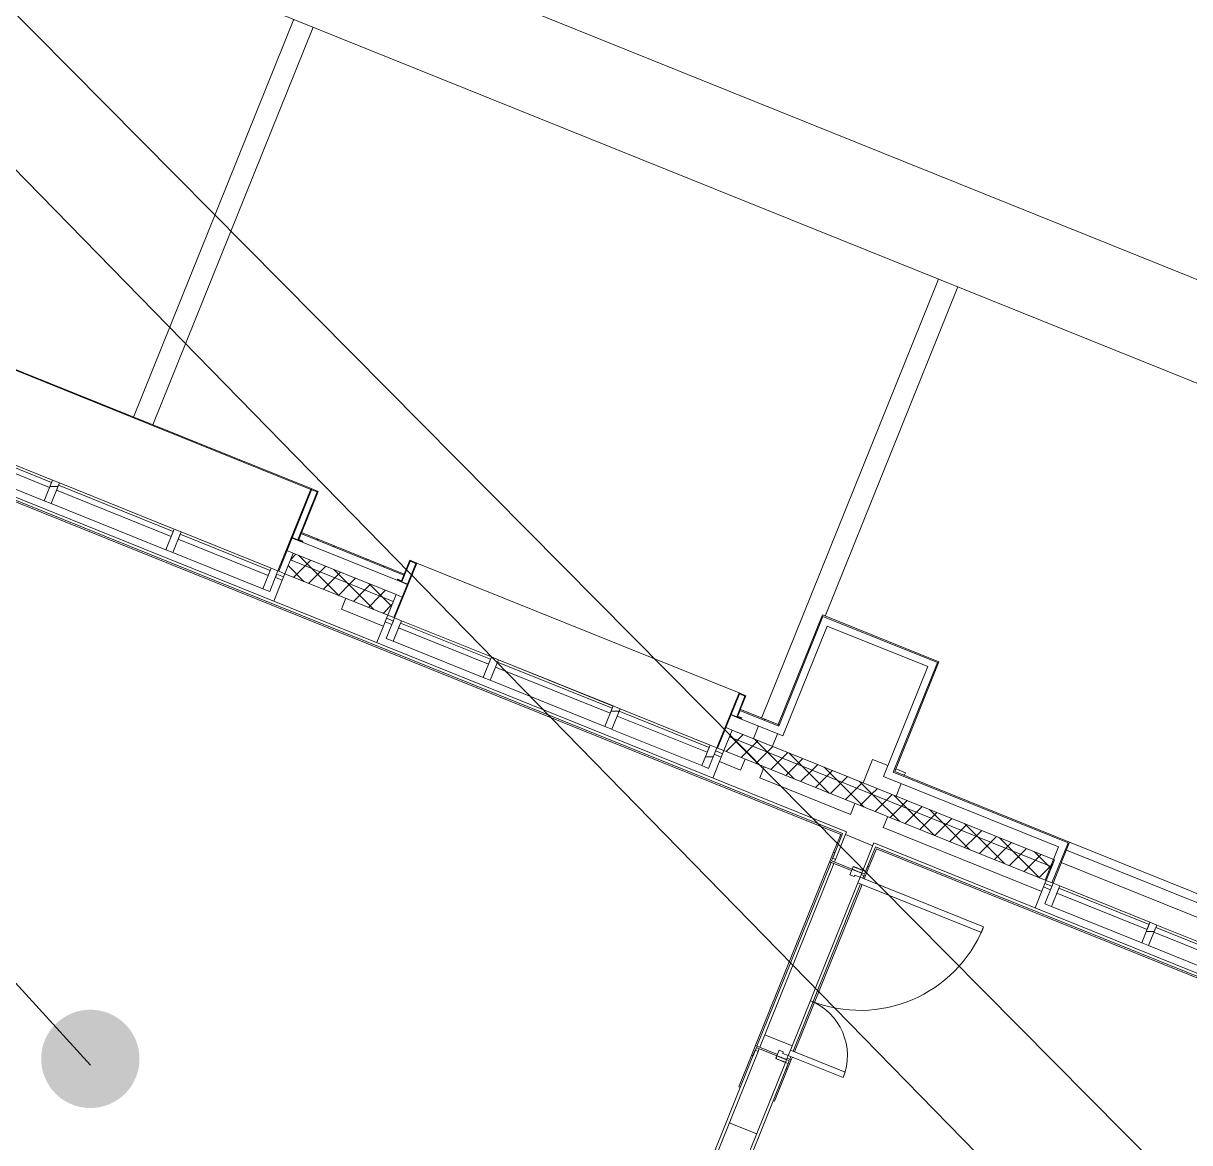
# Model space of a CAD drawing. Header units: millimetres. Extents: x -584918 to 2941280, y 3000189 to 4229862.
# Drawn here: x -431052 to -423165, y 3867799 to 3875369 of the extents above; entities that cross this region are included whole.
import ezdxf

# ---------------------------------------------------------------- set-up
doc = ezdxf.new("R2010")
doc.units = ezdxf.units.MM
doc.linetypes.add('ASVP_Невидимые', pattern=[5, 3, -2])
for name, color, linetype, lineweight in [('Витраж', 7, 'Continuous', 0), ('Двери', 7, 'Continuous', 0), ('Обобщенные модели', 7, 'Continuous', 0), ('Ограждение', 7, 'Continuous', 0), ('Панели витража', 7, 'Continuous', 0), ('Перекрытие', 7, 'Continuous', 0), ('Стены внутренние', 7, 'Continuous', 0), ('Стены наружные', 7, 'Continuous', 0), ('Стены отделка', 7, 'Continuous', 0), ('Стены перегородки', 7, 'Continuous', 0), ('Стены штриховка', 7, 'Continuous', 0), ('экспертиза ДУ', 1, 'Continuous', 0)]:
    doc.layers.add(name, color=color, linetype=linetype, lineweight=lineweight)
pattern_1 = [(45, (-445536.98, 3844560.27), (-235.7317, 235.7317), []), (45, (-445379.83, 3844560.27), (-235.7317, 235.7317), [])]
pattern_2 = [(45, (-445536.98, 3844560.27), (-70.71068, 70.71068), []), (135, (-445536.98, 3844560.27), (-70.71068, -70.71068), [])]

# ---------------------------------------------------------------- blocks, each defined once
blk = doc.blocks.new('ASVP_ДверьДеревянная_2 полотна - Межкомнатная 1300х2000h_полотна_ Г Пр _1220 в свету_-7189930-АР Этаж 02')
at = {"layer": 'Двери', "lineweight": 18}
for p, q in [((-650, 1000), (-610, 1000)), ((-650, 100), (-650, 1000)), ((-610, 1000), (-610, 100)), ((650, 500), (610, 500)), ((610, 500), (610, 100)), ((650, 100), (650, 500)), ((-680, 100), (-650, 100)), ((-680, 30), (-680, 100)), ((-610, 100), (-650, 100)), ((-650, 100), (-650, 60)), ((610, 100), (650, 100)), ((680, 100), (650, 100)), ((650, 100), (650, 60)), ((680, 30), (680, 100)), ((-640, 30), (-680, 30)), ((-650, 60), (-640, 60)), ((-640, 60), (-640, 30)), ((650, 60), (640, 60)), ((640, 60), (640, 30)), ((640, 30), (680, 30))]:
    blk.add_line(p, q, dxfattribs=at)
at = {"layer": 'Двери', "linetype": 'ASVP_Невидимые', "lineweight": 18}
for p, q in [((-700, 100), (-680, 100)), ((-700, 30), (-700, 100)), ((-680, 100), (-680, 30)), ((700, 100), (680, 100)), ((680, 100), (680, 30)), ((700, 30), (700, 100)), ((-680, 30), (-700, 30)), ((680, 30), (700, 30))]:
    blk.add_line(p, q, dxfattribs=at)
at = {"layer": 'Двери'}
for centre, radius, start, end in [((-650, 100), 900, 360, 90), ((650, 100), 400, 90, 180)]:
    blk.add_arc(centre, radius, start, end, dxfattribs=at)
blk = doc.blocks.new('ASVP_НАЛИЧНИК МДФ_Двери - Наличник дверной МДФ-7405303-АР Этаж 02')
at = {"layer": 'Обобщенные модели'}
for p, q in [((-680, 150), (-680, -1)), ((-670, -5), (-670, 150)), ((670, 150), (670, -5)), ((680, -1), (680, 150)), ((-681, 0), (-740, 0)), ((-740, 0), (-740, -5)), ((-681, -1), (-681, 0)), ((740, 0), (681, 0)), ((681, 0), (681, -1)), ((740, -5), (740, 0)), ((-735, -10), (-675, -10)), ((-680, -1), (-681, -1)), ((675, -10), (735, -10)), ((681, -1), (680, -1))]:
    blk.add_line(p, q, dxfattribs=at)
for centre, start, end in [((-735, -5), 180, 270), ((-675, -5), 270, 360), ((675, -5), 180, 270), ((735, -5), 270, 360)]:
    blk.add_arc(centre, 5, start, end, dxfattribs=at)
blk = doc.blocks.new('ASVP_НАЛИЧНИК МДФ_Двери - Наличник дверной МДФ-7488626-АР Этаж 02')
at = {"layer": 'Обобщенные модели'}
for p, q in [((-681, 0), (-740, 0)), ((-740, 0), (-740, -5)), ((-681, -1), (-681, 0)), ((-680, 20), (-680, -1)), ((-670, -5), (-670, 20)), ((670, 20), (670, -5)), ((680, -1), (680, 20)), ((740, 0), (681, 0)), ((681, 0), (681, -1)), ((740, -5), (740, 0)), ((-735, -10), (-675, -10)), ((-680, -1), (-681, -1)), ((675, -10), (735, -10)), ((681, -1), (680, -1))]:
    blk.add_line(p, q, dxfattribs=at)
for centre, start, end in [((-735, -5), 180, 270), ((-675, -5), 270, 360), ((675, -5), 180, 270), ((735, -5), 270, 360)]:
    blk.add_arc(centre, 5, start, end, dxfattribs=at)
blk = doc.blocks.new('Откос с зашивкой _верх_низ_ - Откос-7921190-АР Этаж 02')
at = {"layer": 'Обобщенные модели'}
for p, q in [((-1180, 300), (-1180, -300)), ((-1175, 300), (-1180, 300)), ((-1175, -300), (-1175, 300)), ((1180, 300), (1175, 300)), ((1175, 300), (1175, -300)), ((1180, -300), (1180, 300)), ((-1220, 55), (-1255, 55)), ((-1255, 55), (-1255, 50)), ((-1255, 50), (-1225, 50)), ((-1225, 50), (-1225, -300)), ((-1220, -295), (-1220, 55)), ((-1220, 55), (-1180, 55)), ((1180, 55), (1220, 55)), ((1255, 55), (1220, 55)), ((1220, 55), (1220, -295)), ((1225, -300), (1225, 50)), ((1225, 50), (1255, 50)), ((1255, 50), (1255, 55)), ((-1225, -300), (-1175, -300)), ((-1175, -295), (-1220, -295)), ((-1180, -300), (-1175, -300)), ((-1175, -300), (-1175, -295)), ((1175, -295), (-1175, -295)), ((-1175, -300), (1175, -300)), ((1175, -300), (-1175, -300)), ((1220, -295), (1175, -295)), ((1175, -295), (1175, -300)), ((1175, -300), (1180, -300)), ((1175, -300), (1225, -300))]:
    blk.add_line(p, q, dxfattribs=at)
blk = doc.blocks.new('Откос с зашивкой _верх_низ_ - Откос-7921191-АР Этаж 02')
at = {"layer": 'Обобщенные модели'}
for p, q in [((-1180, 300), (-1180, -100)), ((-1175, 300), (-1180, 300)), ((-1175, -100), (-1175, 300)), ((1180, 300), (1175, 300)), ((1175, 300), (1175, -100)), ((1180, -100), (1180, 300)), ((-1220, 55), (-1255, 55)), ((-1255, 55), (-1255, 50)), ((-1255, 50), (-1225, 50)), ((-1225, 50), (-1225, -100)), ((-1220, -95), (-1220, 55)), ((-1220, 55), (-1180, 55)), ((1180, 55), (1220, 55)), ((1255, 55), (1220, 55)), ((1220, 55), (1220, -95)), ((1225, -100), (1225, 50)), ((1225, 50), (1255, 50)), ((1255, 50), (1255, 55)), ((-1225, -100), (-1175, -100)), ((-1175, -95), (-1220, -95)), ((-1180, -100), (-1175, -100)), ((-1175, -100), (-1175, -95)), ((-1175, -100), (1175, -100)), ((1175, -100), (-1175, -100)), ((1220, -95), (1175, -95)), ((1175, -95), (1175, -100)), ((1175, -100), (1180, -100)), ((1175, -100), (1225, -100))]:
    blk.add_line(p, q, dxfattribs=at)
blk = doc.blocks.new('Системная панель - Cтеклопакет Двухкамерный_36 мм-6485460-АР Этаж 02')
at = {"layer": 'Панели витража', "lineweight": 18}
for p, q in [((418.3, 18), (-418.3, 18)), ((-418.3, 18), (-418.3, -18)), ((418.3, -18), (418.3, 18)), ((-418.3, -18), (418.3, -18))]:
    blk.add_line(p, q, dxfattribs=at)
blk = doc.blocks.new('Системная панель - Cтеклопакет Двухкамерный_36 мм-7864038-АР Этаж 02')
at = {"layer": 'Панели витража', "lineweight": 18}
for p, q in [((328.3, 18), (-328.3, 18)), ((-328.3, 18), (-328.3, -18)), ((328.3, -18), (328.3, 18)), ((-328.3, -18), (328.3, -18))]:
    blk.add_line(p, q, dxfattribs=at)
blk = doc.blocks.new('Системная панель - Глухая панель_25 мм-V110-АР Этаж 02')
at = {"layer": 'Панели витража', "lineweight": 18}
for p, q in [((25, 12.5), (-25, 12.5)), ((-25, 12.5), (-25, -12.5)), ((25, -12.5), (25, 12.5)), ((-25, -12.5), (25, -12.5))]:
    blk.add_line(p, q, dxfattribs=at)
blk = doc.blocks.new('Прямоугольный импост - 50х150_RAL 3009-6573670-АР Этаж 02')
at = {"layer": 'Витраж'}
for p, q in [((273.9, 31693.2), (1050, 31380.5)), ((993.9, 31241.4), (217.9, 31554.1))]:
    blk.add_line(p, q, dxfattribs=at)
blk = doc.blocks.new('Прямоугольный импост - 50х150_RAL 3009-7836373-АР Этаж 02')
at = {"layer": 'Витраж'}
for p, q in [((-381.5, 31957.4), (227.6, 31711.9)), ((171.5, 31572.8), (-437.6, 31818.2))]:
    blk.add_line(p, q, dxfattribs=at)
blk = doc.blocks.new('Прямоугольный импост - 50х150_RAL 3009-V113-АР Этаж 02')
at = {"layer": 'Витраж'}
h = blk.add_hatch(dxfattribs=at)
h.set_pattern_fill('FP_28', color=256, style=0, pattern_type=2)
h.set_pattern_definition([(158.051, (11282.9, -31163.5), (-284.821, -706.768), []), (158.051, (11318.6, -31074.9), (-284.821, -706.768), []), (158.051, (11354.1, -30986.8), (-284.821, -706.768), []), (158.051, (11460.6, -30722.44), (-284.821, -706.768), [])])
h.paths.add_polyline_path([(-25, -115), (-25, 35), (25, 35), (25, -115)])
at = {"layer": 'Витраж', "lineweight": 18}
for p, q in [((-25, 35), (25, 35)), ((-25, -115), (-25, 35)), ((25, 35), (25, -115)), ((25, -115), (-25, -115))]:
    blk.add_line(p, q, dxfattribs=at)
blk = doc.blocks.new('Прямоугольный импост - 50х150_RAL 3009-V114-АР Этаж 02')
at = {"layer": 'Витраж'}
h = blk.add_hatch(dxfattribs=at)
h.set_pattern_fill('FP_29', color=256, style=0, pattern_type=2)
h.set_pattern_definition([(158.051, (10576.2, -31163.5), (-284.821, -706.768), []), (158.051, (10611.9, -31074.9), (-284.821, -706.768), []), (158.051, (10647.4, -30986.8), (-284.821, -706.768), []), (158.051, (10753.95, -30722.44), (-284.821, -706.768), [])])
h.paths.add_polyline_path([(-25, -115), (-25, 35), (25, 35), (25, -115), (22.6, -115)])
at = {"layer": 'Витраж', "lineweight": 18}
for p, q in [((-25, 35), (25, 35)), ((-25, -115), (-25, 35)), ((25, 35), (25, -115)), ((25, -115), (-25, -115))]:
    blk.add_line(p, q, dxfattribs=at)
blk = doc.blocks.new('Системная панель - Глухая панель_25 мм-V115-АР Этаж 02')
at = {"layer": 'Панели витража', "lineweight": 18}
for p, q in [((25, 12.5), (-25, 12.5)), ((-25, 12.5), (-25, -12.5)), ((25, -12.5), (25, 12.5)), ((-25, -12.5), (25, -12.5))]:
    blk.add_line(p, q, dxfattribs=at)
blk = doc.blocks.new('Прямоугольный импост - 50х150_RAL 3009-V116-АР Этаж 02')
at = {"layer": 'Витраж'}
h = blk.add_hatch(dxfattribs=at)
h.set_pattern_fill('FP_30', color=256, style=0, pattern_type=2)
h.set_pattern_definition([(158.051, (8076.2, -31163.5), (-284.821, -706.768), []), (158.051, (8111.9, -31074.9), (-284.821, -706.768), []), (158.051, (8147.4, -30986.8), (-284.821, -706.768), []), (158.051, (8253.95, -30722.44), (-284.821, -706.768), [])])
h.paths.add_polyline_path([(-25, -115), (-24.9, 35), (25, 35), (25, -115)])
at = {"layer": 'Витраж', "lineweight": 18}
for p, q in [((-25, 35), (25, 35)), ((-25, -115), (-25, 35)), ((25, 35), (25, -115)), ((25, -115), (-25, -115))]:
    blk.add_line(p, q, dxfattribs=at)
blk = doc.blocks.new('Прямоугольный импост - 50х150_RAL 3009-V117-АР Этаж 02')
at = {"layer": 'Витраж'}
h = blk.add_hatch(dxfattribs=at)
h.set_pattern_fill('FP_31', color=256, style=0, pattern_type=2)
h.set_pattern_definition([(158.051, (7369.56, -31163.5), (-284.821, -706.768), []), (158.051, (7405.26, -31074.9), (-284.821, -706.768), []), (158.051, (7440.8, -30986.8), (-284.821, -706.768), []), (158.051, (7547.3, -30722.44), (-284.821, -706.768), [])])
h.paths.add_polyline_path([(-25, -115), (-25, 35), (25, 35), (25, -115)])
at = {"layer": 'Витраж', "lineweight": 18}
for p, q in [((-25, 35), (25, 35)), ((-25, -115), (-25, 35)), ((25, 35), (25, -115)), ((25, -115), (-25, -115))]:
    blk.add_line(p, q, dxfattribs=at)
blk = doc.blocks.new('Прямоугольный импост - 50х150_RAL 3009-V118-АР Этаж 02')
at = {"layer": 'Витраж'}
h = blk.add_hatch(dxfattribs=at)
h.set_pattern_fill('FP_32', color=256, style=0, pattern_type=2)
h.set_pattern_definition([(158.051, (6482.9, -31163.5), (-284.821, -706.768), []), (158.051, (6518.6, -31074.9), (-284.821, -706.768), []), (158.051, (6554.1, -30986.8), (-284.821, -706.768), []), (158.051, (6660.6, -30722.44), (-284.821, -706.768), [])])
h.paths.add_polyline_path([(-25, -115), (-25, 35), (25, 35), (25, -115)])
at = {"layer": 'Витраж', "lineweight": 18}
for p, q in [((-25, 35), (25, 35)), ((-25, -115), (-25, 35)), ((25, 35), (25, -115)), ((25, -115), (-25, -115))]:
    blk.add_line(p, q, dxfattribs=at)
blk = doc.blocks.new('Прямоугольный импост - 50х150_RAL 3009-V119-АР Этаж 02')
at = {"layer": 'Витраж', "lineweight": 18}
for p, q in [((-25, 35), (25, 35)), ((-25, -115), (-25, 35)), ((25, 35), (25, -115)), ((25, -115), (-25, -115))]:
    blk.add_line(p, q, dxfattribs=at)
blk = doc.blocks.new('Системная панель - Глухая панель_25 мм-V120-АР Этаж 02')
at = {"layer": 'Панели витража'}
h = blk.add_hatch(dxfattribs=at)
h.set_pattern_fill('FP_33', color=256, style=0, pattern_type=2)
h.set_pattern_definition([(336.949, (4926.22, 31163.47), (58.73255, 138.0235), [])])
h.paths.add_polyline_path([(-25, 12.5), (-25, -12.5), (25, -12.5), (25, 12.5), (5.8, 12.5)])
at = {"layer": 'Панели витража', "lineweight": 18}
for p, q in [((25, 12.5), (-25, 12.5)), ((-25, 12.5), (-25, -12.5)), ((25, -12.5), (25, 12.5)), ((-25, -12.5), (25, -12.5))]:
    blk.add_line(p, q, dxfattribs=at)
blk = doc.blocks.new('Прямоугольный импост - 50х150_RAL 3009-V122-АР Этаж 02')
at = {"layer": 'Витраж', "lineweight": 18}
for p, q in [((-25, 35), (25, 35)), ((-25, -115), (-25, 35)), ((25, 35), (25, -115)), ((25, -115), (-25, -115))]:
    blk.add_line(p, q, dxfattribs=at)
blk = doc.blocks.new('Прямоугольный импост - 50х150_RAL 3009-V123-АР Этаж 02')
at = {"layer": 'Витраж', "lineweight": 18}
for p, q in [((-25, 35), (25, 35)), ((-25, -115), (-25, 35)), ((25, 35), (25, -115)), ((25, -115), (-25, -115))]:
    blk.add_line(p, q, dxfattribs=at)
blk = doc.blocks.new('Прямоугольный импост - 50х150_RAL 3009-V124-АР Этаж 02')
at = {"layer": 'Витраж'}
h = blk.add_hatch(dxfattribs=at)
h.set_pattern_fill('FP_34', color=256, style=0, pattern_type=2)
h.set_pattern_definition([(158.051, (3282.9, -31163.5), (-284.821, -706.768), []), (158.051, (3318.6, -31074.9), (-284.821, -706.768), []), (158.051, (3354.1, -30986.8), (-284.821, -706.768), []), (158.051, (3460.6, -30722.44), (-284.821, -706.768), [])])
h.paths.add_polyline_path([(-25, -115), (-25, 35), (25, 35), (25, -115)])
at = {"layer": 'Витраж', "lineweight": 18}
for p, q in [((-25, 35), (25, 35)), ((-25, -115), (-25, 35)), ((25, 35), (25, -115)), ((25, -115), (-25, -115))]:
    blk.add_line(p, q, dxfattribs=at)
blk = doc.blocks.new('Ограждение - Ограждение-7956331-АР Этаж 02')
at = {"layer": 'Ограждение'}
for p, q in [((7439.7, 35112.7), (29780.9, 26109.5)), ((29130.9, 25670.7), (7799.7, 34266.8))]:
    blk.add_line(p, q, dxfattribs=at)
blk = doc.blocks.new('Системная панель - Глухая панель_25 мм-V126-АР Этаж 02')
at = {"layer": 'Панели витража', "lineweight": 18}
for p, q in [((25, 12.5), (-25, 12.5)), ((-25, 12.5), (-25, -12.5)), ((25, -12.5), (25, 12.5)), ((-25, -12.5), (25, -12.5))]:
    blk.add_line(p, q, dxfattribs=at)
blk = doc.blocks.new('Системная панель - Cтеклопакет Двухкамерный_36 мм-V127-АР Этаж 02')
at = {"layer": 'Панели витража', "lineweight": 18}
for p, q in [((328.3, 18), (-328.3, 18)), ((-328.3, 18), (-328.3, -18)), ((328.3, -18), (328.3, 18)), ((-328.3, -18), (328.3, -18))]:
    blk.add_line(p, q, dxfattribs=at)
blk = doc.blocks.new('Системная панель - Cтеклопакет Двухкамерный_36 мм-V128-АР Этаж 02')
at = {"layer": 'Панели витража', "lineweight": 18}
for p, q in [((418.3, 18), (-418.3, 18)), ((-418.3, 18), (-418.3, -18)), ((418.3, -18), (418.3, 18)), ((-418.3, -18), (418.3, -18))]:
    blk.add_line(p, q, dxfattribs=at)
blk = doc.blocks.new('Системная панель - Глухая панель_25 мм-V129-АР Этаж 02')
at = {"layer": 'Панели витража'}
h = blk.add_hatch(dxfattribs=at)
h.set_pattern_fill('FP_37', color=256, style=0, pattern_type=2)
h.set_pattern_definition([(336.949, (5726.22, 31163.47), (58.73255, 138.0235), [])])
h.paths.add_polyline_path([(-25, 12.5), (-24.4, -12.5), (25, -12.5), (25, 12.5), (5.9, 12.5)])
at = {"layer": 'Панели витража', "lineweight": 18}
for p, q in [((25, 12.5), (-25, 12.5)), ((-25, 12.5), (-25, -12.5)), ((25, -12.5), (25, 12.5)), ((-25, -12.5), (25, -12.5))]:
    blk.add_line(p, q, dxfattribs=at)
blk = doc.blocks.new('Прямоугольный импост - 50х150_RAL 3009-V130-АР Этаж 02')
at = {"layer": 'Витраж'}
for p, q in [((18519.8, 26173.3), (19128.9, 25927.8)), ((19072.8, 25788.7), (18463.8, 26034.1))]:
    blk.add_line(p, q, dxfattribs=at)
blk = doc.blocks.new('Прямоугольный импост - 50х150_RAL 3009-V131-АР Этаж 02')
at = {"layer": 'Витраж'}
for p, q in [((17697.4, 26504.7), (18473.5, 26191.9)), ((18417.4, 26052.8), (17641.4, 26365.5))]:
    blk.add_line(p, q, dxfattribs=at)
blk = doc.blocks.new('Прямоугольный импост - 50х150_RAL 3009-V132-АР Этаж 02')
at = {"layer": 'Витраж'}
h = blk.add_hatch(dxfattribs=at)
h.set_pattern_fill('FP_38', color=256, style=0, pattern_type=2)
h.set_pattern_definition([(158.051, (5776.2, -31163.5), (-284.821, -706.768), []), (158.051, (5811.9, -31074.9), (-284.821, -706.768), []), (158.051, (5847.4, -30986.8), (-284.821, -706.768), []), (158.051, (5953.95, -30722.44), (-284.821, -706.768), [])])
h.paths.add_polyline_path([(-25, -115), (-25, 35), (25, 35), (25, -115)])
at = {"layer": 'Витраж', "lineweight": 18}
for p, q in [((-25, 35), (25, 35)), ((-25, -115), (-25, 35)), ((25, 35), (25, -115)), ((25, -115), (-25, -115))]:
    blk.add_line(p, q, dxfattribs=at)

msp = doc.modelspace()

# ---------------------------------------------------------------- hatches: boundary and pattern name
at = {"layer": 'Стены наружные'}
h = msp.add_hatch(dxfattribs=at)
h.set_pattern_fill('FP_36', color=256, style=0, pattern_type=2)
h.set_pattern_definition(pattern_2)
h.paths.add_polyline_path([(-415906.082, 3866363.747), (-415906.082, 3866417.654), (-418839.102, 3867599.618), (-418857.791, 3867553.242), (-415956.082, 3866383.896)])
h.paths.add_polyline_path([(-421130.212, 3868468.993), (-421111.523, 3868515.369), (-421799.742, 3868792.711), (-421818.431, 3868746.335), (-421167.59, 3868484.056)])
h.paths.add_polyline_path([(-424098.273, 3869665.078), (-424079.584, 3869711.453), (-426259.253, 3870589.828), (-426277.942, 3870543.452), (-424135.65, 3869680.14)])
h.paths.add_polyline_path([(-428550.363, 3871459.204), (-428531.674, 3871505.58), (-429227.314, 3871785.912), (-429246.002, 3871739.536), (-428587.741, 3871474.266)])
h.paths.add_polyline_path([(-431518.424, 3872655.288), (-431499.735, 3872701.664), (-432682.321, 3873178.228), (-432701.01, 3873131.852), (-431555.801, 3872670.35)])
h = msp.add_hatch(dxfattribs=at)
h.set_pattern_fill('FP_36', color=256, style=0, pattern_type=2)
h.set_pattern_definition(pattern_2)
h.paths.add_polyline_path([(-415956.082, 3866276.082), (-415956.082, 3866383.896), (-418857.791, 3867553.242), (-418895.168, 3867460.49), (-415980.715, 3866286.008)])
h.paths.add_polyline_path([(-421167.59, 3868376.242), (-421130.212, 3868468.993), (-421818.431, 3868746.335), (-421855.809, 3868653.584), (-421242.345, 3868406.367)])
h.paths.add_polyline_path([(-424135.65, 3869572.326), (-424098.273, 3869665.078), (-426277.942, 3870543.452), (-426315.32, 3870450.7), (-424210.405, 3869602.451)])
h.paths.add_polyline_path([(-428587.741, 3871366.452), (-428550.363, 3871459.204), (-429246.002, 3871739.536), (-429283.38, 3871646.784), (-428662.496, 3871396.577)])
h.paths.add_polyline_path([(-431555.801, 3872562.536), (-431518.424, 3872655.288), (-432608.258, 3873094.475), (-432645.636, 3873001.723), (-431630.557, 3872592.661)])
h = msp.add_hatch(dxfattribs=at)
h.set_pattern_fill('FP_17', color=256, style=0, pattern_type=2)
h.set_pattern_definition(pattern_1)
h.paths.add_polyline_path([(-428478.598, 3871637.287), (-428475.608, 3871644.707), (-429171.247, 3871925.04), (-429174.237, 3871917.619), (-428491.512, 3871642.492)])
h = msp.add_hatch(dxfattribs=at)
h.set_pattern_fill('FP_17', color=256, style=0, pattern_type=2)
h.set_pattern_definition(pattern_1)
h.paths.add_polyline_path([(-425943.689, 3870615.757), (-425940.699, 3870623.177), (-426203.187, 3870728.956), (-426206.177, 3870721.535), (-425948.119, 3870617.542)])
at = {"layer": 'экспертиза ДУ', "lineweight": 0}
h = msp.add_hatch(color=30, dxfattribs=at)
edge = h.paths.add_edge_path()
edge.add_arc((-430598.484, 3868365.864), 332.544, 0, 360)

# ---------------------------------------------------------------- linework, layer by layer
at = {"layer": 'Перекрытие'}
for p, q in [((-430306.612, 3872706.063), (-429222.676, 3875395.829)), ((-429092.823, 3875343.5), (-430176.759, 3872653.734)), ((-426059.421, 3870671.02), (-424863.337, 3873639.081)), ((-424733.485, 3873586.752), (-425630.548, 3871360.707)), ((-428870.634, 3871480.454), (-428900.536, 3871406.252)), ((-428900.536, 3871406.252), (-428617.643, 3871292.25)), ((-426115.488, 3870531.892), (-426081.1, 3870617.224)), ((-425951.248, 3870564.895), (-425985.635, 3870479.564)), ((-426345.222, 3870376.498), (-426201.456, 3870318.563)), ((-426201.456, 3870318.563), (-426171.554, 3870392.765)), ((-426041.701, 3870340.436), (-426071.604, 3870266.234)), ((-425373.473, 3870232.871), (-425309.931, 3870390.55)), ((-425309.931, 3870390.55), (-425206.048, 3870348.687)), ((-425152.452, 3870327.088), (-425087.326, 3870300.843)), ((-426071.604, 3870266.234), (-425459.441, 3870019.542)), ((-425087.326, 3870300.843), (-425094.802, 3870282.293)), ((-425116.481, 3870228.497), (-425150.868, 3870143.165)), ((-425459.441, 3870019.542), (-425429.539, 3870093.744)), ((-425206.934, 3870004.037), (-425236.837, 3869929.836)), ((-425236.837, 3869929.836), (-424165.552, 3869498.124)), ((-425307.716, 3869807.459), (-425493.219, 3869882.214)), ((-426072.573, 3868444.56), (-425571.712, 3869687.435)), ((-425567.975, 3869696.71), (-425560.499, 3869715.26)), ((-425408.635, 3869557.029), (-425864.642, 3868425.455)), ((-426038.933, 3868528.036), (-425853.429, 3868453.281)), ((-426083.786, 3868416.734), (-426076.31, 3868435.284)), ((-426092.646, 3867859.669), (-426278.15, 3867934.424))]:
    msp.add_line(p, q, dxfattribs=at)
at = {"layer": 'Стены внутренние'}
for p, q in [((-425524.783, 3869884.152), (-432518.275, 3872702.425)), ((-429325.103, 3871663.598), (-429283.38, 3871646.784)), ((-429301.134, 3871602.727), (-429358.135, 3871461.28)), ((-429283.38, 3871646.784), (-429291.79, 3871625.915)), ((-428596.151, 3871345.583), (-428587.741, 3871366.452)), ((-428587.741, 3871366.452), (-428545.987, 3871349.626)), ((-428662.496, 3871180.948), (-428605.495, 3871322.395)), ((-426333.074, 3870406.643), (-426390.075, 3870265.196)), ((-426315.32, 3870450.7), (-426323.73, 3870429.831)), ((-425575.243, 3869758.937), (-425524.783, 3869884.152)), ((-425283.628, 3869786.97), (-425334.088, 3869661.755)), ((-417789.275, 3866766.858), (-425283.628, 3869786.97)), ((-426102.267, 3868451.135), (-425597.669, 3869703.286)), ((-425590.263, 3869694.91), (-426091.123, 3868452.035)), ((-425846.092, 3868417.98), (-425390.085, 3869549.553)), ((-425380.81, 3869545.815), (-425836.817, 3868414.242)), ((-425375.134, 3869586.654), (-425367.658, 3869605.204)), ((-425356.514, 3869606.104), (-425365.859, 3869582.916)), ((-424144.06, 3869551.456), (-424135.65, 3869572.326)), ((-424210.405, 3869386.822), (-424153.405, 3869528.269)), ((-426213.164, 3868175.946), (-426124.694, 3868395.484)), ((-425868.518, 3868362.329), (-425861.043, 3868380.879)), ((-425851.768, 3868377.141), (-425861.112, 3868353.953)), ((-425883.539, 3868298.302), (-425972.009, 3868078.765)), ((-426213.164, 3868175.946), (-426203.889, 3868172.209)), ((-425972.009, 3868078.765), (-425981.284, 3868082.502))]:
    msp.add_line(p, q, dxfattribs=at)
at = {"layer": 'Стены наружные'}
for p, q in [((-429192.926, 3871871.244), (-429234.665, 3871888.063)), ((-429269.052, 3871802.732), (-429227.314, 3871785.912)), ((-428455.549, 3871574.091), (-428497.287, 3871590.911)), ((-428531.674, 3871505.58), (-428489.936, 3871488.76)), ((-428587.741, 3871366.452), (-428587.741, 3871366.452)), ((-426224.866, 3870675.159), (-426266.604, 3870691.979)), ((-426300.991, 3870606.648), (-426259.253, 3870589.828)), ((-426315.32, 3870450.7), (-426357.042, 3870467.514)), ((-421819.151, 3868899.722), (-423998.82, 3869778.096)), ((-423977.141, 3869831.893), (-421797.472, 3868953.518)), ((-424033.208, 3869692.765), (-421853.538, 3868814.39))]:
    msp.add_line(p, q, dxfattribs=at)
at = {"layer": 'Стены отделка'}
for p, q in [((-425485.744, 3869900.764), (-432534.887, 3872741.464)), ((-432523.813, 3872715.438), (-425511.77, 3869889.689)), ((-429171.247, 3871925.04), (-429192.926, 3871871.244)), ((-428475.608, 3871644.707), (-429171.247, 3871925.04)), ((-429192.926, 3871871.244), (-428497.287, 3871590.911)), ((-428497.287, 3871590.911), (-428475.608, 3871644.707)), ((-425649.098, 3871368.182), (-425948.119, 3870626.167)), ((-424860.707, 3871050.472), (-425649.098, 3871368.182)), ((-425916.002, 3870550.692), (-425616.981, 3871292.707)), ((-425616.981, 3871292.707), (-424936.182, 3871018.355)), ((-425159.728, 3870308.457), (-424860.707, 3871050.472)), ((-424936.182, 3871018.355), (-425235.203, 3870276.34)), ((-426203.187, 3870728.956), (-426224.866, 3870675.159)), ((-425948.119, 3870626.167), (-426203.187, 3870728.956)), ((-426224.866, 3870675.159), (-425916.002, 3870550.692)), ((-425235.203, 3870276.34), (-424052.616, 3869799.775)), ((-423977.141, 3869831.893), (-425159.728, 3870308.457)), ((-425511.77, 3869889.689), (-425579.05, 3869722.736)), ((-425560.499, 3869715.26), (-425485.744, 3869900.764)), ((-425300.24, 3869826.009), (-425374.995, 3869640.505)), ((-425356.445, 3869633.03), (-425289.165, 3869799.983)), ((-417750.236, 3866783.47), (-425300.24, 3869826.009)), ((-425289.165, 3869799.983), (-417776.262, 3866772.395)), ((-424052.616, 3869799.775), (-424143.07, 3869575.316)), ((-424089.274, 3869553.637), (-423977.141, 3869831.893)), ((-425579.05, 3869722.736), (-425560.499, 3869715.26)), ((-425374.995, 3869640.505), (-425356.445, 3869633.03)), ((-424143.07, 3869575.316), (-424089.274, 3869553.637)), ((-426102.336, 3868424.21), (-429197.204, 3860744.353)), ((-429186.129, 3860718.327), (-426083.786, 3868416.734)), ((-426083.786, 3868416.734), (-426102.336, 3868424.21)), ((-425898.282, 3868341.979), (-427655.031, 3863982.64)), ((-427636.48, 3863975.164), (-425879.732, 3868334.503)), ((-425879.732, 3868334.503), (-425898.282, 3868341.979))]:
    msp.add_line(p, q, dxfattribs=at)
at = {"layer": 'Стены перегородки'}
for p, q in [((-429227.314, 3871785.912), (-429283.38, 3871646.784)), ((-428531.674, 3871505.58), (-429227.314, 3871785.912)), ((-429283.38, 3871646.784), (-428587.741, 3871366.452)), ((-428587.741, 3871366.452), (-428531.674, 3871505.58)), ((-426259.253, 3870589.828), (-426315.32, 3870450.7)), ((-424079.584, 3869711.453), (-426259.253, 3870589.828)), ((-426315.32, 3870450.7), (-424135.65, 3869572.326)), ((-424135.65, 3869572.326), (-424079.584, 3869711.453))]:
    msp.add_line(p, q, dxfattribs=at)
at = {"layer": 'Стены штриховка'}
for p, q in [((-428478.598, 3871637.287), (-429174.237, 3871917.619)), ((-428550.363, 3871459.204), (-429246.002, 3871739.536)), ((-425943.689, 3870615.757), (-425644.668, 3871357.772)), ((-424871.117, 3871046.042), (-425644.668, 3871357.772)), ((-425170.138, 3870304.027), (-424871.117, 3871046.042)), ((-425943.689, 3870615.757), (-426206.177, 3870721.535)), ((-425948.119, 3870626.167), (-425940.699, 3870623.177)), ((-424098.273, 3869665.078), (-426277.942, 3870543.452)), ((-423987.552, 3869827.463), (-425170.138, 3870304.027)), ((-424096.694, 3869556.627), (-423987.552, 3869827.463))]:
    msp.add_line(p, q, dxfattribs=at)
at = {"layer": 'экспертиза ДУ'}
for points in [[(-430597.119, 3868322.776), (-506250.006, 3951282.029)], [(-423173.974, 3866263.258), (-506250.006, 3951282.029)], [(-506250.006, 3951282.029), (-422266.477, 3866511.558)]]:
    msp.add_lwpolyline(points, dxfattribs=at)

# ---------------------------------------------------------------- block references
at = {"layer": 'Витраж'}
for name, p in [('Прямоугольный импост - 50х150_RAL 3009-7836373-АР Этаж 02', (-431081.53, 3840567.781)), ('Прямоугольный импост - 50х150_RAL 3009-6573670-АР Этаж 02', (-431081.53, 3840567.781)), ('Прямоугольный импост - 50х150_RAL 3009-7836373-АР Этаж 02', (-429603.683, 3839972.231)), ('Прямоугольный импост - 50х150_RAL 3009-7836373-АР Этаж 02', (-428113.469, 3839371.697)), ('Прямоугольный импост - 50х150_RAL 3009-V130-АР Этаж 02', (-447014.828, 3845155.816)), ('Прямоугольный импост - 50х150_RAL 3009-6573670-АР Этаж 02', (-428113.469, 3839371.697)), ('Прямоугольный импост - 50х150_RAL 3009-V131-АР Этаж 02', (-445536.981, 3844560.265)), ('Прямоугольный импост - 50х150_RAL 3009-7836373-АР Этаж 02', (-426635.623, 3838776.147)), ('Прямоугольный импост - 50х150_RAL 3009-V130-АР Этаж 02', (-445536.981, 3844560.265)), ('Прямоугольный импост - 50х150_RAL 3009-7836373-АР Этаж 02', (-423661.379, 3837577.571)), ('Прямоугольный импост - 50х150_RAL 3009-6573670-АР Этаж 02', (-423661.379, 3837577.571))]:
    msp.add_blockref(name, p, dxfattribs=at)
at = {"layer": 'Витраж', "extrusion": (0, 0, -1), "rotation": 21.9486990835427}
for name, p in [('Прямоугольный импост - 50х150_RAL 3009-V124-АР Этаж 02', (430843.873, 3872237.904)), ('Прямоугольный импост - 50х150_RAL 3009-V123-АР Этаж 02', (430021.473, 3871906.489)), ('Прямоугольный импост - 50х150_RAL 3009-V122-АР Этаж 02', (429366.026, 3871642.354)), ('Прямоугольный импост - 50х150_RAL 3009-V119-АР Этаж 02', (428531.259, 3871305.955)), ('Прямоугольный импост - 50х150_RAL 3009-V132-АР Этаж 02', (428531.259, 3871305.955)), ('Прямоугольный импост - 50х150_RAL 3009-V118-АР Этаж 02', (427875.812, 3871041.82)), ('Прямоугольный импост - 50х150_RAL 3009-V119-АР Этаж 02', (427875.812, 3871041.82)), ('Прямоугольный импост - 50х150_RAL 3009-V117-АР Этаж 02', (427053.412, 3870710.405)), ('Прямоугольный импост - 50х150_RAL 3009-V119-АР Этаж 02', (427053.412, 3870710.405)), ('Прямоугольный импост - 50х150_RAL 3009-V116-АР Этаж 02', (426397.966, 3870446.27)), ('Прямоугольный импост - 50х150_RAL 3009-V119-АР Этаж 02', (426397.966, 3870446.27)), ('Прямоугольный импост - 50х150_RAL 3009-V114-АР Этаж 02', (424079.168, 3869511.829)), ('Прямоугольный импост - 50х150_RAL 3009-V113-АР Этаж 02', (423423.722, 3869247.694))]:
    msp.add_blockref(name, p, dxfattribs=at)
at = {"layer": 'Двери', "rotation": 248.0513009164577}
msp.add_blockref('ASVP_ДверьДеревянная_2 полотна - Межкомнатная 1300х2000h_полотна_ Г Пр _1220 в свету_-7189930-АР Этаж 02', (-425729.391, 3869028.62), dxfattribs=at)
at = {"layer": 'Обобщенные модели'}
for name, p, rotation in [('Откос с зашивкой _верх_низ_ - Откос-7921190-АР Этаж 02', (-430307.442, 3872382.954), 158.0513009164575), ('Откос с зашивкой _верх_низ_ - Откос-7921191-АР Этаж 02', (-427339.382, 3871186.87), 158.0513009164575), ('ASVP_НАЛИЧНИК МДФ_Двери - Наличник дверной МДФ-7405303-АР Этаж 02', (-425840.693, 3869073.473), 248.0513009164577), ('ASVP_НАЛИЧНИК МДФ_Двери - Наличник дверной МДФ-7488626-АР Этаж 02', (-425618.088, 3868983.766), 68.05130091645752)]:
    msp.add_blockref(name, p, dxfattribs=dict(at, rotation=rotation))
at = {"layer": 'Ограждение'}
msp.add_blockref('Ограждение - Ограждение-7956331-АР Этаж 02', (-445536.981, 3844560.265), dxfattribs=at)
at = {"layer": 'Панели витража', "rotation": 158.0513009164573}
for name, p in [('Системная панель - Cтеклопакет Двухкамерный_36 мм-7864038-АР Этаж 02', (-431171.596, 3872369.972)), ('Системная панель - Cтеклопакет Двухкамерный_36 мм-6485460-АР Этаж 02', (-430432.673, 3872072.197)), ('Системная панель - Cтеклопакет Двухкамерный_36 мм-7864038-АР Этаж 02', (-429693.749, 3871774.422)), ('Системная панель - Глухая панель_25 мм-V120-АР Этаж 02', (-429319.65, 3871623.665)), ('Системная панель - Глухая панель_25 мм-V115-АР Этаж 02', (-428577.635, 3871324.644)), ('Системная панель - Глухая панель_25 мм-V129-АР Этаж 02', (-428577.635, 3871324.644)), ('Системная панель - Cтеклопакет Двухкамерный_36 мм-7864038-АР Этаж 02', (-428203.536, 3871173.888)), ('Системная панель - Cтеклопакет Двухкамерный_36 мм-V127-АР Этаж 02', (-428203.536, 3871173.888)), ('Системная панель - Cтеклопакет Двухкамерный_36 мм-6485460-АР Этаж 02', (-427464.612, 3870876.113)), ('Системная панель - Cтеклопакет Двухкамерный_36 мм-V128-АР Этаж 02', (-427464.612, 3870876.113)), ('Системная панель - Cтеклопакет Двухкамерный_36 мм-7864038-АР Этаж 02', (-426725.689, 3870578.338)), ('Системная панель - Cтеклопакет Двухкамерный_36 мм-V127-АР Этаж 02', (-426725.689, 3870578.338)), ('Системная панель - Глухая панель_25 мм-V115-АР Этаж 02', (-426351.59, 3870427.581)), ('Системная панель - Глухая панель_25 мм-V126-АР Этаж 02', (-426351.59, 3870427.581)), ('Системная панель - Глухая панель_25 мм-V110-АР Этаж 02', (-424125.544, 3869530.518)), ('Системная панель - Cтеклопакет Двухкамерный_36 мм-7864038-АР Этаж 02', (-423751.445, 3869379.762)), ('Системная панель - Cтеклопакет Двухкамерный_36 мм-6485460-АР Этаж 02', (-423012.522, 3869081.987))]:
    msp.add_blockref(name, p, dxfattribs=at)

doc.saveas('drawing.dxf')
